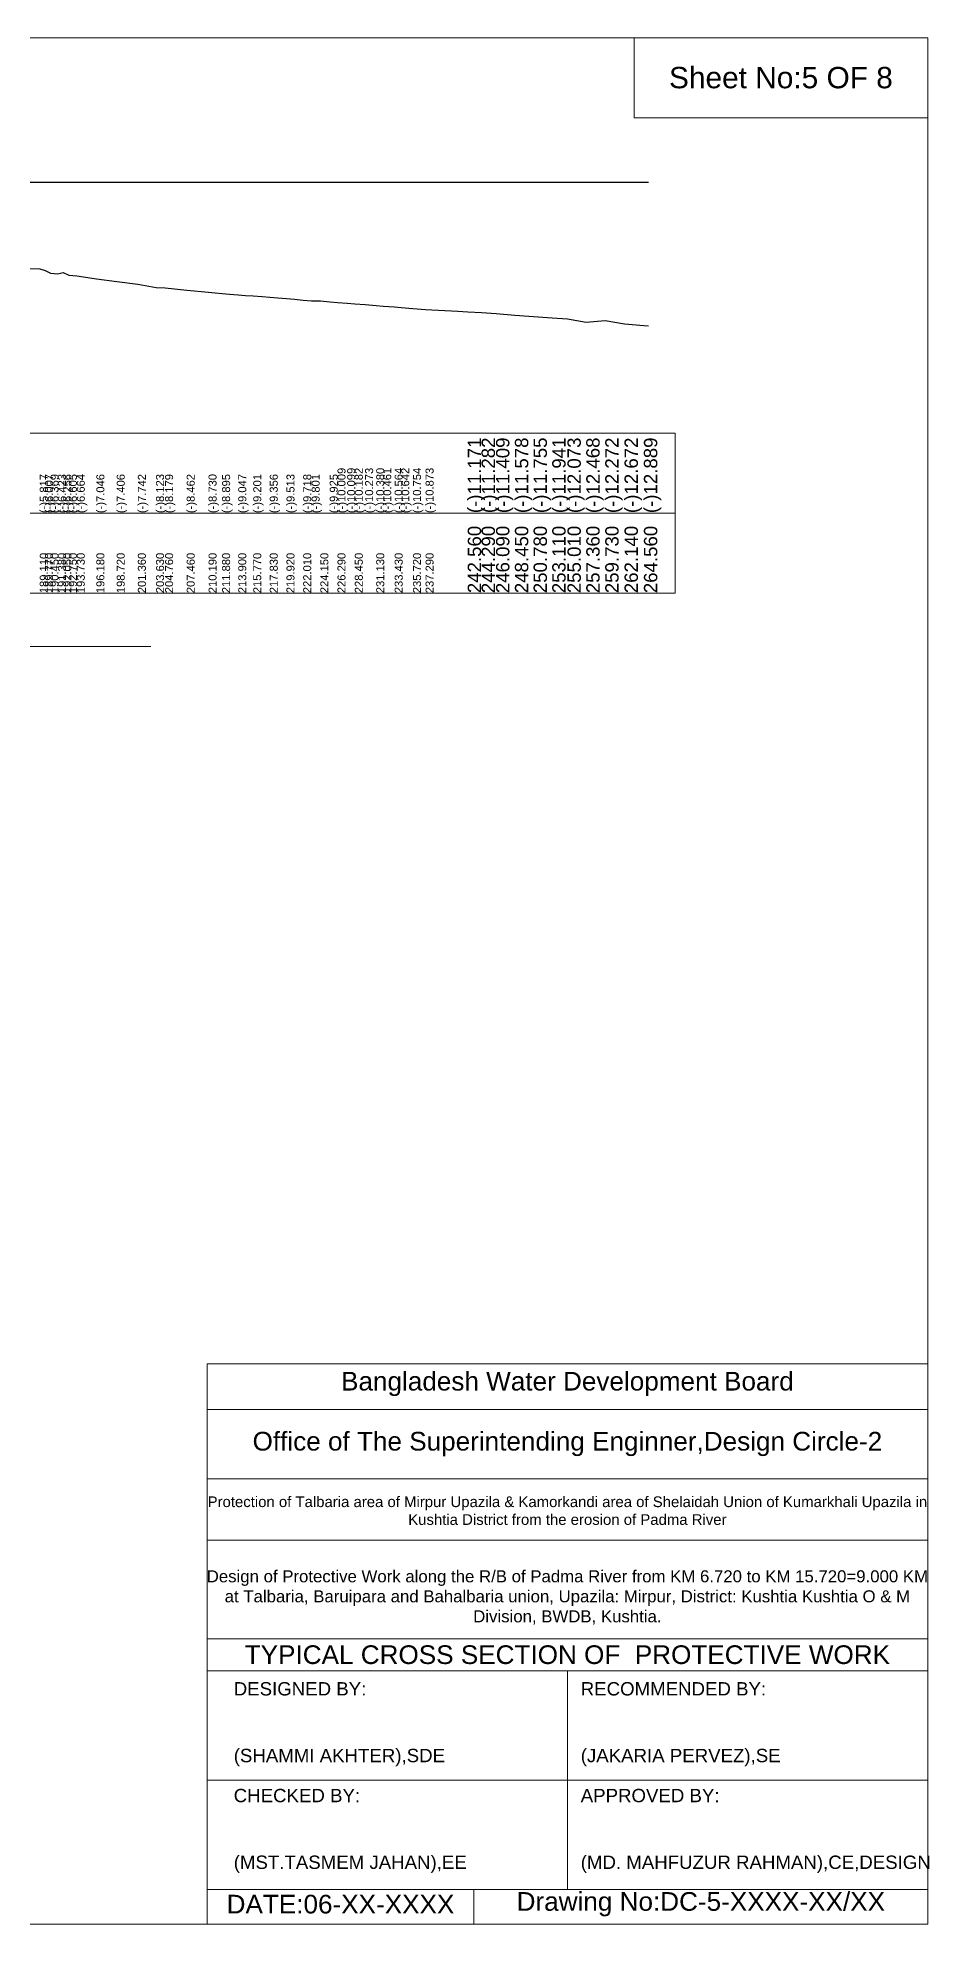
# Model space of a CAD drawing. Header units: inches. Extents: x 89000 to 215006, y -31937 to 0.
# Drawn here: x 157718.8 to 157830.1, y -31937.3 to -31701.6 of the extents above; entities that cross this region are included whole.
import ezdxf

# ---------------------------------------------------------------- set-up
doc = ezdxf.new("R2010")
doc.units = ezdxf.units.IN
doc.header["$LTSCALE"] = 7
doc.header["$MEASUREMENT"] = 0
for name, color, linetype, lineweight in [('Cross section Data Border', 7, 'Continuous', 9), ('Cross Section Labels', 7, 'Continuous', 9), ('Existing_Bed_Level for Xsection', 7, 'Continuous', 25), ('Long Section Labels', 7, 'Continuous', 9)]:
    doc.layers.add(name, color=color, linetype=linetype, lineweight=lineweight)
doc.styles.get("Standard").update_dxf_attribs({"font": 'arial.ttf'})

msp = doc.modelspace()

# ---------------------------------------------------------------- linework, layer by layer
at = {"layer": 'Cross section Data Border'}
msp.add_lwpolyline([(157499.93867, -31751.00539), (157798.412, -31751.00539), (157798.412, -31771.00539), (157499.93867, -31771.00539)], close=True, dxfattribs=at)
msp.add_lwpolyline([(157499.93867, -31761.00539), (157798.412, -31761.00539)], dxfattribs=at)
at = {"layer": 'Cross Section Labels'}
msp.add_lwpolyline([(157592.10867, -31777.67206), (157662.50867, -31777.67206), (157732.90867, -31777.67206)], dxfattribs=at)
at = {"layer": 'Existing_Bed_Level for Xsection'}
for points in [[(157529.93867, -31719.67206), (157795.07867, -31719.67206)], [(157717.33867, -31730.43606), (157719.04867, -31730.48906), (157719.70867, -31730.67906), (157720.38867, -31731.04106), (157721.31867, -31731.09506), (157721.98867, -31730.92806), (157722.68867, -31731.27706), (157723.66867, -31731.33606), (157726.11867, -31731.71806), (157728.65867, -31732.07806), (157731.29867, -31732.41406), (157733.56867, -31732.79506), (157734.69867, -31732.85106), (157737.39867, -31733.13406), (157740.12867, -31733.40206), (157740.93867, -31733.48506), (157741.81867, -31733.56706), (157742.72867, -31733.64706), (157743.83867, -31733.71906), (157744.74867, -31733.79906), (157745.70867, -31733.87306), (157746.80867, -31733.95706), (157747.76867, -31734.02806), (157748.77867, -31734.10206), (157749.85867, -31734.18506), (157750.87867, -31734.26406), (157751.94867, -31734.39006), (157752.99867, -31734.47306), (157754.08867, -31734.47706), (157755.25867, -31734.59706), (157756.22867, -31734.68106), (157757.43867, -31734.77106), (157758.38867, -31734.85406), (157759.67867, -31734.94506), (157761.06867, -31735.05206), (157761.93867, -31735.13306), (157763.36867, -31735.23606), (157764.18867, -31735.31406), (157765.65867, -31735.42606), (157767.22867, -31735.54506), (157771.27867, -31735.77906), (157772.49867, -31735.84306), (157774.22867, -31735.95406), (157776.02867, -31736.08106), (157778.38867, -31736.25006), (157780.71867, -31736.42706), (157783.04867, -31736.61306), (157784.94867, -31736.74506), (157787.29867, -31737.14006), (157789.66867, -31736.94406), (157792.07867, -31737.34406), (157794.49867, -31737.56106), (157795.07867, -31737.60806)]]:
    msp.add_lwpolyline(points, dxfattribs=at)
at = {"layer": 'Long Section Labels'}
for points in [[(157496.60534, -31701.60806), (157829.93867, -31701.60806), (157829.93867, -31937.30806), (157496.60534, -31937.30806)], [(157793.272, -31701.60806), (157829.93867, -31701.60806), (157829.93867, -31711.60806), (157793.272, -31711.60806)]]:
    msp.add_lwpolyline(points, close=True, dxfattribs=at)
for points in [[(157739.93867, -31937.30806), (157739.93867, -31867.30806), (157829.93867, -31867.30806)], [(157739.93867, -31872.97473), (157829.93867, -31872.97473)], [(157739.93867, -31881.64139), (157829.93867, -31881.64139)], [(157739.93867, -31889.30806), (157829.93867, -31889.30806)], [(157739.93867, -31901.64139), (157829.93867, -31901.64139)], [(157739.93867, -31905.64139), (157829.93867, -31905.64139)], [(157784.93867, -31905.64139), (157784.93867, -31932.97473)], [(157739.93867, -31919.30806), (157829.93867, -31919.30806)], [(157739.93867, -31932.97473), (157829.93867, -31932.97473)], [(157773.272, -31932.97473), (157773.272, -31937.30806)]]:
    msp.add_lwpolyline(points, dxfattribs=at)

# ---------------------------------------------------------------- texts
at = {"layer": 'Long Section Labels', "attachment_point": 5}
for s, insert, char_height in [('Sheet No:5 OF 8', (157811.60534, -31706.60806), 2.6666667), ('Bangladesh Water Development Board', (157784.93867, -31869.80806), 2.3333333), ('Office of The Superintending Enginner,Design Circle-2', (157784.93867, -31877.30806), 2.3333333)]:
    msp.add_mtext(s, dxfattribs=dict(at, insert=insert, char_height=char_height))
at = {"layer": 'Long Section Labels', "attachment_point": 1, "rotation": 90}
for s, insert, char_height in [('(-)11.171', (157772.49867, -31761.00539), 1.666667), ('(-)11.282', (157774.22867, -31761.00539), 1.666667), ('(-)11.409', (157776.02867, -31761.00539), 1.666667), ('(-)11.578', (157778.38867, -31761.00539), 1.666667), ('(-)11.755', (157780.71867, -31761.00539), 1.666667), ('(-)11.941', (157783.04867, -31761.00539), 1.666667), ('(-)12.073', (157784.94867, -31761.00539), 1.666667), ('(-)12.468', (157787.29867, -31761.00539), 1.666667), ('(-)12.272', (157789.66867, -31761.00539), 1.666667), ('(-)12.672', (157792.07867, -31761.00539), 1.666667), ('(-)12.889', (157794.49867, -31761.00539), 1.666667), ('(-)10.009', (157756.22867, -31761.00539), 1), ('(-)10.099', (157757.43867, -31761.00539), 1), ('(-)10.182', (157758.38867, -31761.00539), 1), ('(-)10.273', (157759.67867, -31761.00539), 1), ('(-)10.380', (157761.06867, -31761.00539), 1), ('(-)10.461', (157761.93867, -31761.00539), 1), ('(-)10.564', (157763.36867, -31761.00539), 1), ('(-)10.642', (157764.18867, -31761.00539), 1), ('(-)10.754', (157765.65867, -31761.00539), 1), ('(-)10.873', (157767.22867, -31761.00539), 1), ('(-)5.817', (157719.04867, -31761.00539), 1), ('(-)6.007', (157719.70867, -31761.00539), 1), ('(-)6.369', (157720.38867, -31761.00539), 1), ('(-)6.423', (157721.31867, -31761.00539), 1), ('(-)6.256', (157721.98867, -31761.00539), 1), ('(-)6.605', (157722.68867, -31761.00539), 1), ('(-)6.664', (157723.66867, -31761.00539), 1), ('(-)7.046', (157726.11867, -31761.00539), 1), ('(-)7.406', (157728.65867, -31761.00539), 1), ('(-)7.742', (157731.29867, -31761.00539), 1), ('(-)8.123', (157733.56867, -31761.00539), 1), ('(-)8.179', (157734.69867, -31761.00539), 1), ('(-)8.462', (157737.39867, -31761.00539), 1), ('(-)8.730', (157740.12867, -31761.00539), 1), ('(-)8.895', (157741.81867, -31761.00539), 1), ('(-)9.047', (157743.83867, -31761.00539), 1), ('(-)9.201', (157745.70867, -31761.00539), 1), ('(-)9.356', (157747.76867, -31761.00539), 1), ('(-)9.513', (157749.85867, -31761.00539), 1), ('(-)9.718', (157751.94867, -31761.00539), 1), ('(-)9.801', (157752.99867, -31761.00539), 1), ('(-)9.925', (157755.25867, -31761.00539), 1), ('242.560', (157772.49867, -31771.00539), 1.666667), ('244.290', (157774.22867, -31771.00539), 1.666667), ('246.090', (157776.02867, -31771.00539), 1.666667), ('248.450', (157778.38867, -31771.00539), 1.666667), ('250.780', (157780.71867, -31771.00539), 1.666667), ('253.110', (157783.04867, -31771.00539), 1.666667), ('255.010', (157784.94867, -31771.00539), 1.666667), ('257.360', (157787.29867, -31771.00539), 1.666667), ('259.730', (157789.66867, -31771.00539), 1.666667), ('262.140', (157792.07867, -31771.00539), 1.666667), ('264.560', (157794.49867, -31771.00539), 1.666667), ('189.110', (157719.04867, -31771.00539), 1), ('189.770', (157719.70867, -31771.00539), 1), ('190.450', (157720.38867, -31771.00539), 1), ('191.380', (157721.31867, -31771.00539), 1), ('192.050', (157721.98867, -31771.00539), 1), ('192.750', (157722.68867, -31771.00539), 1), ('193.730', (157723.66867, -31771.00539), 1), ('196.180', (157726.11867, -31771.00539), 1), ('198.720', (157728.65867, -31771.00539), 1), ('201.360', (157731.29867, -31771.00539), 1), ('203.630', (157733.56867, -31771.00539), 1), ('204.760', (157734.69867, -31771.00539), 1), ('207.460', (157737.39867, -31771.00539), 1), ('210.190', (157740.12867, -31771.00539), 1), ('211.880', (157741.81867, -31771.00539), 1), ('213.900', (157743.83867, -31771.00539), 1), ('215.770', (157745.70867, -31771.00539), 1), ('217.830', (157747.76867, -31771.00539), 1), ('219.920', (157749.85867, -31771.00539), 1), ('222.010', (157751.94867, -31771.00539), 1), ('224.150', (157754.08867, -31771.00539), 1), ('226.290', (157756.22867, -31771.00539), 1), ('228.450', (157758.38867, -31771.00539), 1), ('231.130', (157761.06867, -31771.00539), 1), ('233.430', (157763.36867, -31771.00539), 1), ('235.720', (157765.65867, -31771.00539), 1), ('237.290', (157767.22867, -31771.00539), 1)]:
    msp.add_mtext(s, dxfattribs=dict(at, insert=insert, char_height=char_height))
at = {"layer": 'Long Section Labels'}
for s, insert, char_height, width, attachment_point in [('Protection of Talbaria area of Mirpur Upazila & Kamorkandi area of Shelaidah Union of Kumarkhali Upazila in Kushtia District from the erosion of Padma River', (157784.93867, -31885.64139), 1.33333333, 93.3333333, 5), ('Design of Protective Work along the R/B of Padma River from KM 6.720 to KM 15.720=9.000 KM at Talbaria, Baruipara and Bahalbaria union, Upazila: Mirpur, District: Kushtia Kushtia O & M Division, BWDB, Kushtia.', (157784.93867, -31896.47473), 1.5, 90, 5), ('TYPICAL CROSS SECTION OF  PROTECTIVE WORK', (157784.93867, -31903.64139), 2.3333333, 93.3333333, 5), ('DESIGNED BY:^J^J^J(SHAMMI AKHTER),SDE', (157743.272, -31912.30806), 1.6666667, 46.6666667, 4), ('RECOMMENDED BY:^J^J^J(JAKARIA PERVEZ),SE', (157786.60534, -31912.30806), 1.6666667, 46.6666667, 4), ('CHECKED BY:^J^J^J(MST.TASMEM JAHAN),EE', (157743.272, -31925.64139), 1.6666667, 46.6666667, 4), ('APPROVED BY:^J^J^J(MD. MAHFUZUR RAHMAN),CE,DESIGN', (157786.60534, -31925.64139), 1.6666667, 46.6666667, 4), ('DATE:06-XX-XXXX', (157756.60534, -31934.80806), 2.3333333, 46.6666667, 5), ('Drawing No:DC-5-XXXX-XX/XX', (157801.60534, -31934.80806), 2.3333333, 73.3333333, 5)]:
    msp.add_mtext(s, dxfattribs=dict(at, insert=insert, char_height=char_height, width=width, attachment_point=attachment_point))

doc.saveas('drawing.dxf')
